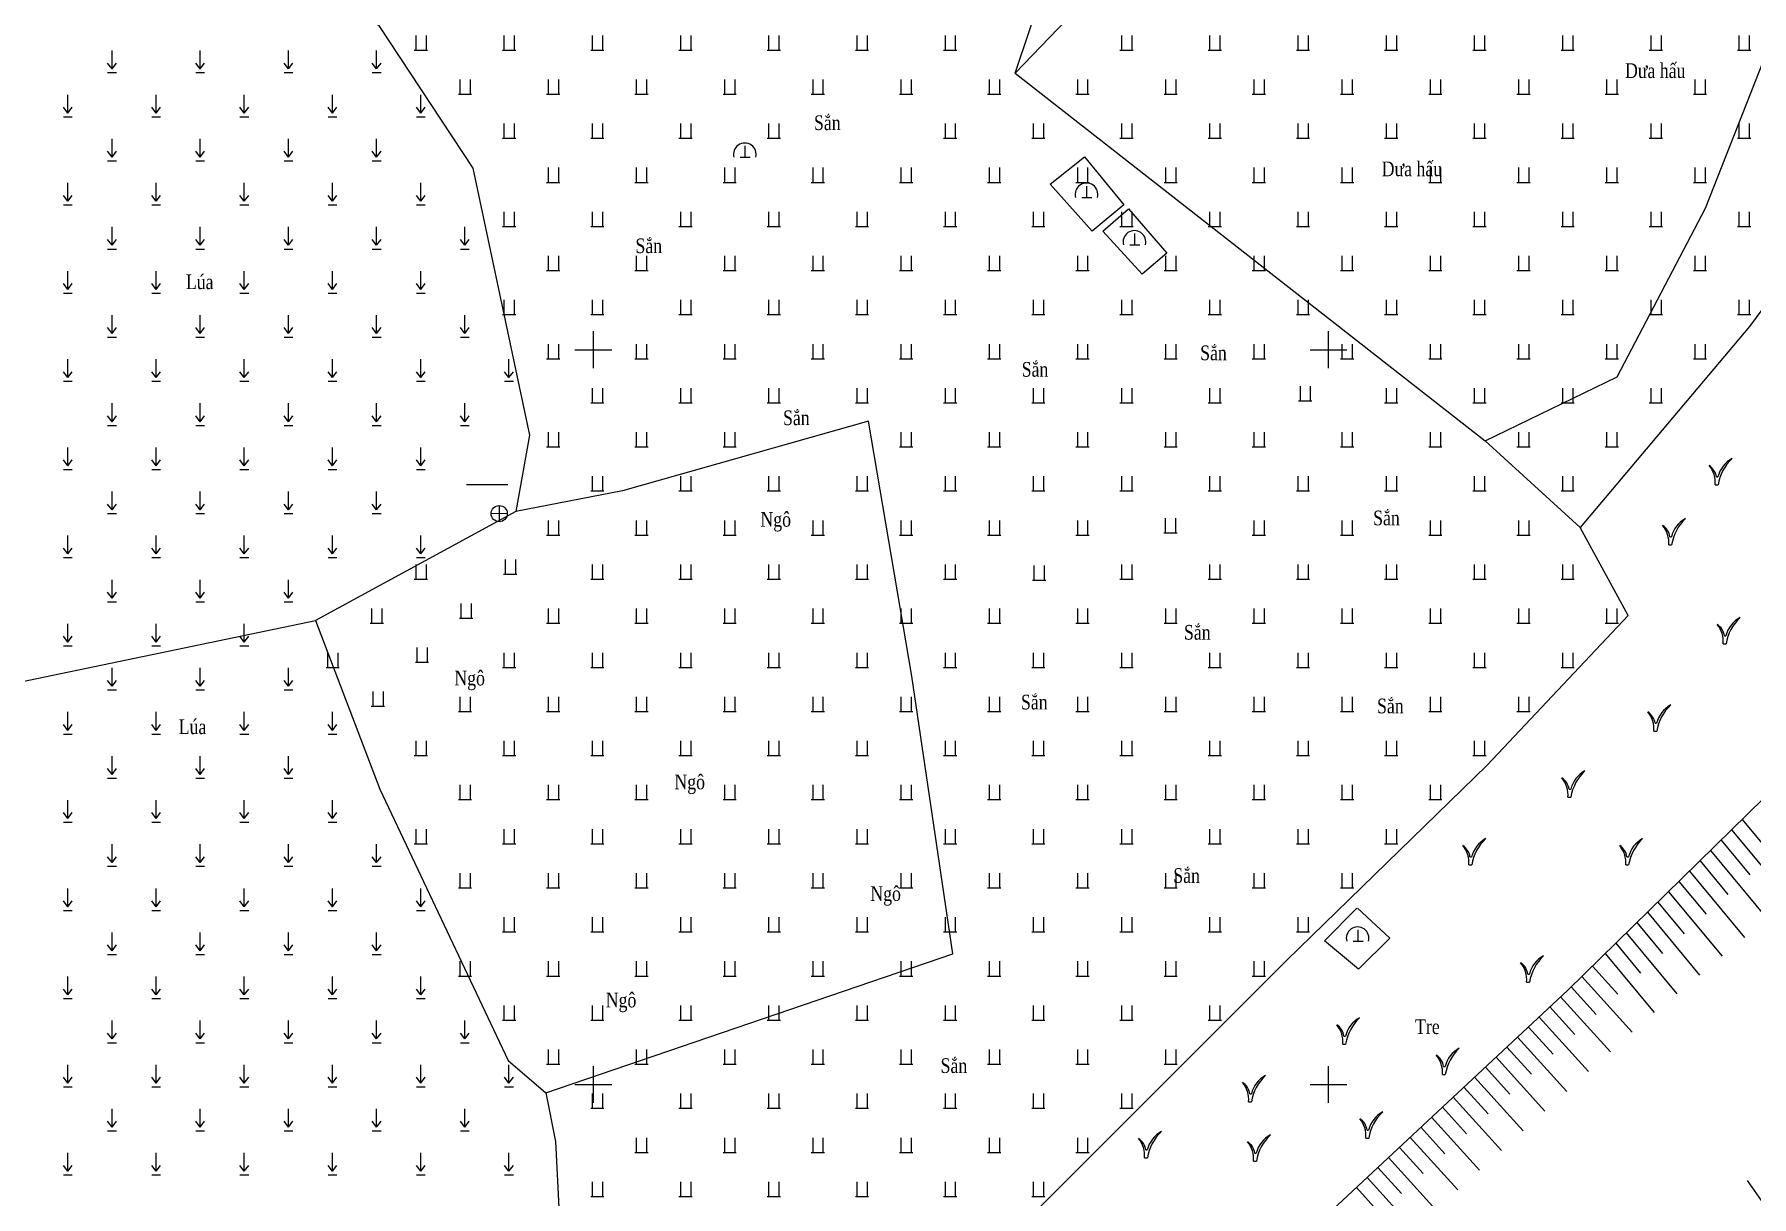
# Model space of a CAD drawing. Header units: metres. Extents: x 585499 to 586851, y 1565849 to 1566901.
# Drawn here: x 586462 to 586578.8, y 1566442.4 to 1566521.5 of the extents above; entities that cross this region are included whole.
import ezdxf

# ---------------------------------------------------------------- set-up
doc = ezdxf.new("R2010")
doc.units = ezdxf.units.M
for name, color, linetype, lineweight in [('59', 7, 'Continuous', 0), ('chem', 50, 'Continuous', 0), ('Coso', 7, 'Continuous', 0), ('dct', 7, 'Continuous', 0), ('duong bo', 97, 'Continuous', 0), ('Ghi chu', 2, 'Continuous', 5), ('mo', 111, 'Continuous', 0), ('text', 7, 'Continuous', 0), ('ThucVat', 90, 'Continuous', 0), ('thuy van', 111, 'Continuous', 0)]:
    doc.layers.add(name, color=color, linetype=linetype, lineweight=lineweight)
doc.layers.add('K_HUNG', color=7, linetype='Continuous')
doc.layers.add('taluy', color=15, linetype='Continuous')
doc.styles.add('ghi chu', font='times.ttf', dxfattribs={"height": 1})
doc.linetypes.add('B_DAP_CAO2', pattern='A,0.2,[130,ltypeshp.shx,S=0.7500000000000001,R=0,X=0,Y=-0.75],1.2,[130,ltypeshp.shx,S=0.25,R=0,X=0,Y=-0.25],1', length=2.4)

# ---------------------------------------------------------------- blocks, each defined once
blk = doc.blocks.new('ẻw')
at = {"layer": 'Ghi chu'}
for p, q in [((570888.6655788997, 2201189.718506545), (570889.3537048459, 2201189.718506545)), ((570889.0060760436, 2201189.718506545), (570889.0060760436, 2201190.493437145))]:
    blk.add_line(p, q, dxfattribs=at)
blk.add_arc((570888.9814603338, 2201189.91910117), 0.7709588615066194, 344.9187530135374, 195.0812469864626, dxfattribs=at)
blk = doc.blocks.new('fdsa')
at = {"layer": 'ThucVat', "color": 8}
for p, q in [((586981.4263575979, 1565459.991382506), (586981.4263575979, 1565458.991382506)), ((586982.1263575979, 1565459.991382506), (586982.1263575979, 1565458.991382506))]:
    blk.add_line(p, q, dxfattribs=at)
blk.add_lwpolyline([(586981.326357598, 1565458.991382506), (586982.2263575979, 1565458.991382506)], dxfattribs=at)
blk = doc.blocks.new('aa')
at = {"layer": 'ThucVat', "color": 8}
for p, q in [((586849.3487158166, 1565409.619042327), (586849.0487158166, 1565410.019042327)), ((586849.3487158166, 1565409.619042327), (586849.3487158166, 1565410.869042327)), ((586849.3487158166, 1565409.619042327), (586849.6487158167, 1565410.019042327)), ((586849.0487158166, 1565409.369042327), (586849.6487158167, 1565409.369042327))]:
    blk.add_line(p, q, dxfattribs=at)
blk = doc.blocks.new('tre')
at = {"layer": 'Ghi chu', "color": 8}
blk.add_line((-0.4581687784585995, 2.170811738060081), (-0.02678256049287597, 2.173418245450137), dxfattribs=at)
at = {"layer": 'Ghi chu'}
blk.add_line((-0.7800000388195087, -3.094524458902015e-07), (-1.726021991999005e-09, -2.533511178626213e-10), dxfattribs=at)
at = {"layer": 'Ghi chu', "color": 8}
for centre, major_axis, ratio, start_param, end_param in [((-4.772513657949531, 1.608162517962853), (3.076535866745311, 3.076535866745311), 0.9999999999999022, 5.627468846478097, 6.498727628251489), ((-7.851839350856864, 0.6854456025702689), (-5.023979863572765, 5.023979863572765), 0.9999999999999891, 3.830366531754255, 4.628631629884755), ((7.569916903618463, 0.306761078211764), (-5.531466882671172, 5.531466882671173), 0.99999999999999, -0.2845391463814027, 0.5444522491529895), ((12.58891754404962, -2.098507465559521), (-9.024538174164114, 9.024538174164114), 0.9999999999999865, -0.02725136566702524, 0.6202220842804578)]:
    blk.add_ellipse(centre, major_axis=major_axis, ratio=ratio, start_param=start_param, end_param=end_param, dxfattribs=at)
blk = doc.blocks.new('06')
at = {"layer": '59', "color": 6, "linetype": 'Continuous'}
for p, q in [((-1.57, -1.55), (1.54, 1.56)), ((1.55, -1.56), (-1.56, 1.55))]:
    blk.add_line(p, q, dxfattribs=at)
blk.add_circle((-0.0080000001192093, 0), 2.2, dxfattribs=at)

msp = doc.modelspace()

# ---------------------------------------------------------------- linework, layer by layer
at = {"layer": 'chem', "color": 8}
msp.add_line((586494.1918652816, 1566490.810793243), (586491.3672566568, 1566490.810793243), dxfattribs=at)
at = {"layer": 'duong bo', "color": 8, "linetype": 'B_DAP_CAO2', "elevation": 14.25}
msp.add_lwpolyline([(586432.275, 1566610.628), (586434.555, 1566604.494), (586448.402, 1566585.279), (586453.9890000001, 1566557.239), (586456.971, 1566546.541), (586462.0530000001, 1566541.77), (586469.234, 1566534.123), (586474.221, 1566532.227), (586479.462, 1566524.733), (586485.386, 1566522.077), (586491.7930000001, 1566512.343), (586495.662, 1566494.182), (586494.721, 1566488.995)], dxfattribs=at)
at = {"layer": 'duong bo', "color": 8, "elevation": 14.25}
for points in [[(586608.6730000001, 1566555.188), (586605.3449359068, 1566572.652225674), (586606.244797236, 1566576.754699903), (586597.9211009156, 1566586.589398111), (586581.1538641603, 1566590.061365917), (586566.6509910403, 1566588.106752623), (586560.821870555, 1566574.034446863), (586558.4470933338, 1566566.515257079), (586562.4053596794, 1566558.648932189), (586567.8041568018, 1566554.123626313), (586563.618567263, 1566550.896942339), (586556.8867564589, 1566547.932643723), (586543.3022516947, 1566534.018965086), (586528.686231941, 1566518.808595978), (586531.7300974225, 1566527.874146391), (586536.0131685339, 1566533.564051465), (586554.7540990877, 1566560.61951269), (586559.4913656182, 1566579.388916065), (586561.9145100418, 1566589.548607451), (586574.7737241299, 1566597.929199077), (586589.6397738389, 1566597.061767972), (586604.9398797145, 1566590.772914416), (586620.2570000001, 1566580.533)], [(586608.6730000001, 1566555.188), (586606.381713687, 1566534.748229157), (586598.4842630542, 1566523.359323828), (586593.812, 1566522.073), (586578.6440000001, 1566501.574), (586567.1259088813, 1566487.908844216)], [(586528.686231941, 1566518.808595978), (586560.6680000001, 1566493.788), (586569.635, 1566498.159), (586575.64145764, 1566509.630881229), (586581.25671013, 1566523.929885739), (586543.3022516947, 1566534.018965086)], [(586481.108, 1566481.582), (586485.4709505835, 1566470.086458153), (586494.20879834, 1566451.625312923), (586496.7640000001, 1566449.43), (586524.449, 1566458.89), (586521.6540000001, 1566477.786), (586518.704, 1566495.139), (586501.9859672334, 1566490.396292275), (586494.721, 1566488.995), (586481.108, 1566481.582)], [(586560.6680000001, 1566493.788), (586567.1259088813, 1566487.908844216)], [(586409.7183489486, 1566426.209086298), (586419.0896556991, 1566402.129998366), (586438.5764585459, 1566406.145836141), (586465.1628176479, 1566409.561690822), (586480.4638404525, 1566412.808225119), (586499.0705941383, 1566421.042348955), (586512.7446353011, 1566429.070343628), (586523.0020150158, 1566439.063927094), (586527.779424746, 1566439.078650606), (586547.1479016552, 1566458.436387419), (586560.7923613334, 1566471.739080107), (586570.3841576492, 1566481.909345712), (586567.1259088813, 1566487.908844216)], [(586448.1901987009, 1566474.734603753), (586481.108, 1566481.582)], [(586496.7640000001, 1566449.43), (586497.4293939829, 1566446.119129496), (586497.6723868782, 1566441.190208867), (586496.5060378588, 1566438.71360984), (586494.3191324886, 1566437.111105037), (586484.6730341521, 1566432.367655842), (586471.6199949868, 1566427.099744767), (586467.3979684995, 1566434.400365174), (586459.3279714563, 1566442.88297697), (586448.8792309319, 1566438.854489929), (586431.7945611139, 1566438.675994723), (586425.0272235583, 1566437.503152234), (586426.7548022374, 1566428.153880651), (586416.1099121155, 1566426.619240377), (586409.7183489486, 1566426.209086298), (586402.565478623, 1566452.690231985), (586397.4129460027, 1566467.656210756), (586392.9782451122, 1566472.2005759), (586394.3910000001, 1566475.723)]]:
    msp.add_lwpolyline(points, dxfattribs=at)
at = {"layer": 'K_HUNG', "color": 8}
for p, q in [((586500, 1566498.75), (586500, 1566501.25)), ((586550, 1566498.75), (586550, 1566501.25)), ((586498.75, 1566500), (586501.25, 1566500)), ((586548.75, 1566500), (586551.25, 1566500)), ((586500, 1566448.75), (586500, 1566451.25)), ((586550, 1566448.75), (586550, 1566451.25)), ((586498.75, 1566450), (586501.25, 1566450)), ((586548.75, 1566450), (586551.25, 1566450))]:
    msp.add_line(p, q, dxfattribs=at)
at = {"layer": 'mo', "color": 8, "elevation": 14.25}
for points in [[(586531.064, 1566511.264), (586533.399231647, 1566513.117648332), (586536.0716394917, 1566509.859795804), (586533.9325670665, 1566508.067233661)], [(586537.3300000001, 1566505.126), (586534.6526235846, 1566508.054293083), (586536.4027493407, 1566509.579834096), (586539.0168984227, 1566506.558466906)]]:
    msp.add_lwpolyline(points, close=True, dxfattribs=at)
msp.add_lwpolyline([(586551.9670000001, 1566461.999), (586554.1698380248, 1566459.962457676), (586552.0387874668, 1566457.850912384), (586549.73565223, 1566459.773298423), (586551.9230000001, 1566462.012)], dxfattribs=at)
at = {"layer": 'taluy', "color": 8}
for p, q in [((586578.1392691766, 1566468.038491286), (586580.1475478262, 1566465.616049329)), ((586577.422573771, 1566467.336149861), (586581.385978567, 1566462.555379985)), ((586575.9891829599, 1566465.931467011), (586579.8462827493, 1566461.278925212)), ((586576.7058783654, 1566466.633808436), (586578.6610045119, 1566464.275480517)), ((586574.5557921487, 1566464.526784161), (586578.3065869317, 1566460.002470438)), ((586575.2724875542, 1566465.229125586), (586577.1744611973, 1566462.934911705)), ((586573.839096743, 1566463.824442736), (586575.6879178829, 1566461.594342893)), ((586572.405705932, 1566462.419759886), (586574.2013745685, 1566460.253774082)), ((586573.1224013375, 1566463.122101311), (586576.766891114, 1566458.726015664)), ((586570.9723151207, 1566461.015077036), (586572.7148312541, 1566458.91320527)), ((586571.6890105263, 1566461.717418461), (586575.2271952963, 1566457.449560891)), ((586570.2556197151, 1566460.312735611), (586573.6874994787, 1566456.173106117)), ((586568.8222289039, 1566458.908052761), (586572.147803661, 1566454.896651343)), ((586569.5389243094, 1566459.610394186), (586571.2282879397, 1566457.572636458)), ((586567.9470258002, 1566458.050378232), (586569.673937228, 1566456.141184589)), ((586566.5174380746, 1566456.649422299), (586568.2175199135, 1566454.769890213)), ((586567.2322319375, 1566457.349900265), (586570.659225204, 1566453.561174537)), ((586565.0608395148, 1566455.278328299), (586566.7475971818, 1566453.413526803)), ((586565.7920071927, 1566455.96070413), (586569.1759783005, 1566452.219541717)), ((586564.3296718369, 1566454.595952468), (586567.692731397, 1566450.877908897)), ((586562.867336481, 1566453.231200805), (586566.2094844936, 1566449.536276077)), ((586563.5985041589, 1566453.913576637), (586565.2748060521, 1566452.060334562)), ((586561.4050011251, 1566451.866449143), (586564.7262375901, 1566448.194643257)), ((586562.136168803, 1566452.548824974), (586563.8020149224, 1566450.70714232)), ((586559.942665769, 1566450.50169748), (586563.2429906866, 1566446.853010437)), ((586560.6738334472, 1566451.184073312), (586562.3292237928, 1566449.35395008)), ((586559.2114980911, 1566449.819321649), (586560.856432663, 1566448.000757838)), ((586557.7491627353, 1566448.454569986), (586559.3836415333, 1566446.647565597)), ((586558.4803304132, 1566449.136945818), (586561.759743783, 1566445.511377617)), ((586556.2868273793, 1566447.089818324), (586557.9108504036, 1566445.294373356)), ((586557.0179950572, 1566447.772194155), (586560.2764968795, 1566444.169744798)), ((586555.5556597013, 1566446.407442493), (586558.7932499761, 1566442.828111978)), ((586554.0933243455, 1566445.04269083), (586557.3100030726, 1566441.486479158)), ((586554.8244920234, 1566445.725066661), (586556.4380592739, 1566443.941181114)), ((586552.6309889895, 1566443.677939167), (586555.8267561691, 1566440.144846338)), ((586553.3621566674, 1566444.360314999), (586554.9652681442, 1566442.587988873)), ((586582.6919695493, 1566437.482216408), (586578.5089284991, 1566443.479259725)), ((586551.8998213116, 1566442.995563336), (586553.4924770144, 1566441.234796632))]:
    msp.add_line(p, q, dxfattribs=at)
at = {"layer": 'thuy van', "color": 8, "elevation": 14.25}
msp.add_lwpolyline([(586618.93, 1566600.187), (586620.2570000001, 1566580.533), (586619.2660000001, 1566555.32), (586616.3877035487, 1566526.316472633), (586614.893, 1566510.053), (586606.3368165173, 1566495.671297949), (586566.2670000001, 1566456.404), (586533.314, 1566425.65), (586497.572, 1566406.305), (586462.158, 1566400.349), (586444.719, 1566402.814)], dxfattribs=at)

# ---------------------------------------------------------------- block references
at = {"layer": 'Coso', "color": 8, "linetype": 'Continuous', "xscale": 0.2499999999548433, "yscale": 0.2499999999548433, "zscale": 0.2499999999548433, "rotation": 135.370705478365}
msp.add_blockref('06', (586493.597, 1566488.846, 12.95), dxfattribs=at)
at = {"layer": 'dct', "color": 8}
for p in [(15621.32207188278, -634676.6286103884, 14.25), (15644.56230854744, -634679.357709147, 14.25), (15647.82005048054, -634682.5863661431, 14.25), (15663.00342558569, -634729.9655943038, 14.25)]:
    msp.add_blockref('ẻw', p, dxfattribs=at)
at = {"layer": 'ThucVat', "color": 8}
for name, p in [('fdsa', (-493.5071461872431, 1061.392895986559)), ('fdsa', (-487.5071461872431, 1061.392895986559)), ('fdsa', (-481.5071461872431, 1061.392895986559)), ('fdsa', (-475.5071461872431, 1061.392895986559)), ('fdsa', (-469.5071461872431, 1061.392895986559)), ('fdsa', (-469.5071461872431, 1061.392895986559)), ('fdsa', (-463.5071461872431, 1061.392895986559)), ('fdsa', (-457.5071461872431, 1061.392895986559)), ('fdsa', (-445.5071461872431, 1061.392895986559)), ('fdsa', (-439.5071461872431, 1061.392895986559)), ('fdsa', (-433.5071461872431, 1061.392895986559)), ('fdsa', (-427.5071461872431, 1061.392895986559)), ('fdsa', (-421.5071461872431, 1061.392895986559)), ('fdsa', (-415.5071461872431, 1061.392895986559)), ('fdsa', (-409.5071461872431, 1061.392895986559)), ('fdsa', (-403.5071461872431, 1061.392895986559)), ('aa', (-382.0876531483373, 1109.480271707987)), ('aa', (-376.0876531483373, 1109.480271707987)), ('aa', (-370.0876531483373, 1109.480271707987)), ('aa', (-364.0876531483373, 1109.480271707987)), ('fdsa', (-490.5071461872431, 1058.392895986559)), ('fdsa', (-484.5071461872431, 1058.392895986559)), ('fdsa', (-478.5071461872431, 1058.392895986559)), ('fdsa', (-472.5071461872431, 1058.392895986559)), ('fdsa', (-472.5071461872431, 1058.392895986559)), ('fdsa', (-466.5071461872431, 1058.392895986559)), ('fdsa', (-460.5071461872431, 1058.392895986559)), ('fdsa', (-454.5071461872431, 1058.392895986559)), ('fdsa', (-448.5071461872431, 1058.392895986559)), ('fdsa', (-442.5071461872431, 1058.392895986559)), ('fdsa', (-436.5071461872431, 1058.392895986559)), ('fdsa', (-430.5071461872431, 1058.392895986559)), ('fdsa', (-424.5071461872431, 1058.392895986559)), ('fdsa', (-418.5071461872431, 1058.392895986559)), ('fdsa', (-412.5071461872431, 1058.392895986559)), ('fdsa', (-406.5071461872431, 1058.392895986559)), ('aa', (-385.0876531483373, 1106.480271707987)), ('aa', (-379.0876531483373, 1106.480271707987)), ('aa', (-373.0876531483373, 1106.480271707987)), ('aa', (-367.0876531483373, 1106.480271707987)), ('aa', (-361.0876531483373, 1106.480271707987)), ('fdsa', (-487.5071461872431, 1055.392895986559)), ('fdsa', (-481.5071461872431, 1055.392895986559)), ('fdsa', (-475.5071461872431, 1055.392895986559)), ('fdsa', (-469.5071461872431, 1055.392895986559)), ('fdsa', (-469.5071461872431, 1055.392895986559)), ('fdsa', (-457.5071461872431, 1055.392895986559)), ('fdsa', (-451.5071461872431, 1055.392895986559)), ('fdsa', (-445.5071461872431, 1055.392895986559)), ('fdsa', (-439.5071461872431, 1055.392895986559)), ('fdsa', (-433.5071461872431, 1055.392895986559)), ('fdsa', (-427.5071461872431, 1055.392895986559)), ('fdsa', (-421.5071461872431, 1055.392895986559)), ('fdsa', (-415.5071461872431, 1055.392895986559)), ('fdsa', (-409.5071461872431, 1055.392895986559)), ('fdsa', (-403.5071461872431, 1055.392895986559)), ('aa', (-382.0876531483373, 1103.480271707987)), ('aa', (-376.0876531483373, 1103.480271707987)), ('aa', (-370.0876531483373, 1103.480271707987)), ('aa', (-364.0876531483373, 1103.480271707987)), ('aa', (-385.0876531483373, 1100.480271707987)), ('aa', (-379.0876531483373, 1100.480271707987)), ('aa', (-373.0876531483373, 1100.480271707987)), ('aa', (-367.0876531483373, 1100.480271707987)), ('aa', (-361.0876531483373, 1100.480271707987)), ('fdsa', (-484.5071461872431, 1052.392895986559)), ('fdsa', (-478.5071461872431, 1052.392895986559)), ('fdsa', (-472.5071461872431, 1052.392895986559)), ('fdsa', (-472.5071461872431, 1052.392895986559)), ('fdsa', (-466.5071461872431, 1052.392895986559)), ('fdsa', (-460.5071461872431, 1052.392895986559)), ('fdsa', (-454.5071461872431, 1052.392895986559)), ('fdsa', (-448.5071461872431, 1052.392895986559)), ('fdsa', (-442.5071461872431, 1052.392895986559)), ('fdsa', (-436.5071461872431, 1052.392895986559)), ('fdsa', (-430.5071461872431, 1052.392895986559)), ('fdsa', (-424.5071461872431, 1052.392895986559)), ('fdsa', (-418.5071461872431, 1052.392895986559)), ('fdsa', (-412.5071461872431, 1052.392895986559)), ('fdsa', (-406.5071461872431, 1052.392895986559)), ('fdsa', (-487.5071461872431, 1049.392895986559)), ('fdsa', (-481.5071461872431, 1049.392895986559)), ('fdsa', (-475.5071461872431, 1049.392895986559)), ('fdsa', (-469.5071461872431, 1049.392895986559)), ('fdsa', (-469.5071461872431, 1049.392895986559)), ('fdsa', (-463.5071461872431, 1049.392895986559)), ('fdsa', (-457.5071461872431, 1049.392895986559)), ('fdsa', (-451.5071461872431, 1049.392895986559)), ('fdsa', (-445.5071461872431, 1049.392895986559)), ('fdsa', (-439.5071461872431, 1049.392895986559)), ('fdsa', (-433.5071461872431, 1049.392895986559)), ('fdsa', (-427.5071461872431, 1049.392895986559)), ('fdsa', (-421.5071461872431, 1049.392895986559)), ('fdsa', (-415.5071461872431, 1049.392895986559)), ('fdsa', (-409.5071461872431, 1049.392895986559)), ('fdsa', (-403.5071461872431, 1049.392895986559)), ('aa', (-382.0876531483373, 1097.480271707987)), ('aa', (-376.0876531483373, 1097.480271707987)), ('aa', (-370.0876531483373, 1097.480271707987)), ('aa', (-364.0876531483373, 1097.480271707987)), ('aa', (-358.0876531483373, 1097.480271707987)), ('fdsa', (-484.5071461872431, 1046.392895986559)), ('fdsa', (-478.5071461872431, 1046.392895986559)), ('fdsa', (-472.5071461872431, 1046.392895986559)), ('fdsa', (-472.5071461872431, 1046.392895986559)), ('fdsa', (-466.5071461872431, 1046.392895986559)), ('fdsa', (-460.5071461872431, 1046.392895986559)), ('fdsa', (-454.5071461872431, 1046.392895986559)), ('fdsa', (-448.5071461872431, 1046.392895986559)), ('fdsa', (-442.5071461872431, 1046.392895986559)), ('fdsa', (-436.5071461872431, 1046.392895986559)), ('fdsa', (-430.5071461872431, 1046.392895986559)), ('fdsa', (-424.5071461872431, 1046.392895986559)), ('fdsa', (-418.5071461872431, 1046.392895986559)), ('fdsa', (-412.5071461872431, 1046.392895986559)), ('fdsa', (-406.5071461872431, 1046.392895986559)), ('aa', (-385.0876531483373, 1094.480271707987)), ('aa', (-379.0876531483373, 1094.480271707987)), ('aa', (-373.0876531483373, 1094.480271707987)), ('aa', (-367.0876531483373, 1094.480271707987)), ('aa', (-361.0876531483373, 1094.480271707987)), ('fdsa', (-487.5071461872431, 1043.392895986559)), ('fdsa', (-481.5071461872431, 1043.392895986559)), ('fdsa', (-475.5071461872431, 1043.392895986559)), ('fdsa', (-469.5071461872431, 1043.392895986559)), ('fdsa', (-469.5071461872431, 1043.392895986559)), ('fdsa', (-463.5071461872431, 1043.392895986559)), ('fdsa', (-457.5071461872431, 1043.392895986559)), ('fdsa', (-451.5071461872431, 1043.392895986559)), ('fdsa', (-445.5071461872431, 1043.392895986559)), ('fdsa', (-439.5071461872431, 1043.392895986559)), ('fdsa', (-433.5071461872431, 1043.392895986559)), ('fdsa', (-427.5071461872431, 1043.392895986559)), ('fdsa', (-421.5071461872431, 1043.392895986559)), ('fdsa', (-415.5071461872431, 1043.392895986559)), ('fdsa', (-409.5071461872431, 1043.392895986559)), ('fdsa', (-403.5071461872431, 1043.392895986559)), ('aa', (-382.0876531483373, 1091.480271707987)), ('aa', (-376.0876531483373, 1091.480271707987)), ('aa', (-370.0876531483373, 1091.480271707987)), ('aa', (-364.0876531483373, 1091.480271707987)), ('aa', (-358.0876531483373, 1091.480271707987)), ('fdsa', (-484.5071461872431, 1040.392895986559)), ('fdsa', (-478.5071461872431, 1040.392895986559)), ('fdsa', (-472.5071461872431, 1040.392895986559)), ('fdsa', (-472.5071461872431, 1040.392895986559)), ('fdsa', (-466.5071461872431, 1040.392895986559)), ('fdsa', (-460.5071461872431, 1040.392895986559)), ('fdsa', (-454.5071461872431, 1040.392895986559)), ('fdsa', (-448.5071461872431, 1040.392895986559)), ('fdsa', (-442.5071461872431, 1040.392895986559)), ('fdsa', (-436.5071461872431, 1040.392895986559)), ('fdsa', (-430.5071461872431, 1040.392895986559)), ('fdsa', (-424.5071461872431, 1040.392895986559)), ('fdsa', (-418.5071461872431, 1040.392895986559)), ('fdsa', (-412.5071461872431, 1040.392895986559)), ('fdsa', (-406.5071461872431, 1040.392895986559)), ('aa', (-385.0876531483373, 1088.480271707987)), ('aa', (-379.0876531483373, 1088.480271707987)), ('aa', (-373.0876531483373, 1088.480271707987)), ('aa', (-367.0876531483373, 1088.480271707987)), ('aa', (-361.0876531483373, 1088.480271707987)), ('aa', (-355.0876531483373, 1088.480271707987)), ('fdsa', (-481.5071461872431, 1037.392895986559)), ('fdsa', (-475.5071461872431, 1037.392895986559)), ('fdsa', (-469.5071461872431, 1037.392895986559)), ('fdsa', (-469.5071461872431, 1037.392895986559)), ('fdsa', (-463.5071461872431, 1037.392895986559)), ('fdsa', (-457.5071461872431, 1037.392895986559)), ('fdsa', (-451.5071461872431, 1037.392895986559)), ('fdsa', (-445.5071461872431, 1037.392895986559)), ('fdsa', (-439.5071461872431, 1037.392895986559)), ('fdsa', (-433.3607261665165, 1037.535227882676)), ('fdsa', (-427.5071461872431, 1037.392895986559)), ('fdsa', (-421.5071461872431, 1037.392895986559)), ('fdsa', (-415.5071461872431, 1037.392895986559)), ('fdsa', (-409.5071461872431, 1037.392895986559)), ('aa', (-382.0876531483373, 1085.480271707987)), ('aa', (-376.0876531483373, 1085.480271707987)), ('aa', (-370.0876531483373, 1085.480271707987)), ('aa', (-364.0876531483373, 1085.480271707987)), ('aa', (-358.0876531483373, 1085.480271707987)), ('fdsa', (-484.5071461872431, 1034.392895986559)), ('fdsa', (-478.5071461872431, 1034.392895986559)), ('fdsa', (-472.5071461872431, 1034.392895986559)), ('fdsa', (-472.5071461872431, 1034.392895986559)), ('fdsa', (-460.5071461872431, 1034.392895986559)), ('fdsa', (-454.5071461872431, 1034.392895986559)), ('fdsa', (-448.5071461872431, 1034.392895986559)), ('fdsa', (-442.5071461872431, 1034.392895986559)), ('fdsa', (-436.5071461872431, 1034.392895986559)), ('fdsa', (-430.5071461872431, 1034.392895986559)), ('fdsa', (-424.5071461872431, 1034.392895986559)), ('fdsa', (-418.5071461872431, 1034.392895986559)), ('fdsa', (-412.5071461872431, 1034.392895986559)), ('aa', (-385.0876531483373, 1082.480271707987)), ('aa', (-379.0876531483373, 1082.480271707987)), ('aa', (-373.0876531483373, 1082.480271707987)), ('aa', (-367.0876531483373, 1082.480271707987)), ('aa', (-361.0876531483373, 1082.480271707987)), ('fdsa', (-481.5071461872431, 1031.392895986559)), ('fdsa', (-475.5071461872431, 1031.392895986559)), ('fdsa', (-469.5071461872431, 1031.392895986559)), ('fdsa', (-469.5071461872431, 1031.392895986559)), ('fdsa', (-463.5071461872431, 1031.392895986559)), ('fdsa', (-457.5071461872431, 1031.392895986559)), ('fdsa', (-451.5071461872431, 1031.392895986559)), ('fdsa', (-445.5071461872431, 1031.392895986559)), ('fdsa', (-439.5071461872431, 1031.392895986559)), ('fdsa', (-433.5071461872431, 1031.392895986559)), ('fdsa', (-427.5071461872431, 1031.392895986559)), ('fdsa', (-421.5071461872431, 1031.392895986559)), ('fdsa', (-415.5071461872431, 1031.392895986559)), ('aa', (-382.0876531483373, 1079.480271707987)), ('aa', (-376.0876531483373, 1079.480271707987)), ('aa', (-370.0876531483373, 1079.480271707987)), ('aa', (-364.0876531483373, 1079.480271707987)), ('fdsa', (-484.5071461872431, 1028.392895986559)), ('fdsa', (-478.5071461872431, 1028.392895986559)), ('fdsa', (-472.5071461872431, 1028.392895986559)), ('fdsa', (-472.5071461872431, 1028.392895986559)), ('fdsa', (-466.5071461872431, 1028.392895986559)), ('fdsa', (-460.5071461872431, 1028.392895986559)), ('fdsa', (-454.5071461872431, 1028.392895986559)), ('fdsa', (-448.5071461872431, 1028.392895986559)), ('fdsa', (-442.5276670326712, 1028.549777660286)), ('fdsa', (-436.5071461872431, 1028.392895986559)), ('fdsa', (-430.5071461872431, 1028.392895986559)), ('fdsa', (-424.5071461872431, 1028.392895986559)), ('fdsa', (-418.5071461872431, 1028.392895986559)), ('aa', (-385.0876531483373, 1076.480271707987)), ('aa', (-379.0876531483373, 1076.480271707987)), ('aa', (-373.0876531483373, 1076.480271707987)), ('aa', (-367.0876531483373, 1076.480271707987)), ('aa', (-361.0876531483373, 1076.480271707987)), ('fdsa', (-487.430505182012, 1025.742241301108)), ('fdsa', (-493.5071461872431, 1025.392895986559)), ('fdsa', (-481.5071461872431, 1025.392895986559)), ('fdsa', (-475.5071461872431, 1025.392895986559)), ('fdsa', (-469.5071461872431, 1025.392895986559)), ('fdsa', (-469.5071461872431, 1025.392895986559)), ('fdsa', (-463.5071461872431, 1025.392895986559)), ('fdsa', (-457.5071461872431, 1025.392895986559)), ('fdsa', (-451.4580416828394, 1025.333854853408)), ('fdsa', (-445.5071461872431, 1025.392895986559)), ('fdsa', (-439.5071461872431, 1025.392895986559)), ('fdsa', (-433.5071461872431, 1025.392895986559)), ('fdsa', (-427.5071461872431, 1025.392895986559)), ('fdsa', (-421.5071461872431, 1025.392895986559)), ('fdsa', (-415.5071461872431, 1025.392895986559)), ('aa', (-382.0876531483373, 1073.480271707987)), ('aa', (-376.0876531483373, 1073.480271707987)), ('aa', (-370.0876531483373, 1073.480271707987)), ('fdsa', (-496.5071461872431, 1022.392895986559)), ('fdsa', (-490.430505182012, 1022.742241301108)), ('fdsa', (-484.5071461872431, 1022.392895986559)), ('fdsa', (-478.5071461872431, 1022.392895986559)), ('fdsa', (-472.5071461872431, 1022.392895986559)), ('fdsa', (-472.5071461872431, 1022.392895986559)), ('fdsa', (-466.5071461872431, 1022.392895986559)), ('fdsa', (-460.5071461872431, 1022.392895986559)), ('fdsa', (-454.5071461872431, 1022.392895986559)), ('fdsa', (-448.5071461872431, 1022.392895986559)), ('fdsa', (-442.5071461872431, 1022.392895986559)), ('fdsa', (-436.5071461872431, 1022.392895986559)), ('fdsa', (-430.5071461872431, 1022.392895986559)), ('fdsa', (-424.5071461872431, 1022.392895986559)), ('fdsa', (-418.5071461872431, 1022.392895986559)), ('fdsa', (-412.5071461872431, 1022.392895986559)), ('aa', (-385.0876531483373, 1070.480271707987)), ('aa', (-379.0876531483373, 1070.480271707987)), ('aa', (-373.0876531483373, 1070.480271707987)), ('fdsa', (-493.430505182012, 1019.742241301108)), ('fdsa', (-499.5071461872431, 1019.392895986559)), ('fdsa', (-487.5071461872431, 1019.392895986559)), ('fdsa', (-481.5071461872431, 1019.392895986559)), ('fdsa', (-475.5071461872431, 1019.392895986559)), ('fdsa', (-469.5071461872431, 1019.392895986559)), ('fdsa', (-469.5071461872431, 1019.392895986559)), ('fdsa', (-463.5071461872431, 1019.392895986559)), ('fdsa', (-457.5071461872431, 1019.392895986559)), ('fdsa', (-451.5071461872431, 1019.392895986559)), ('fdsa', (-445.5071461872431, 1019.392895986559)), ('fdsa', (-439.5071461872431, 1019.392895986559)), ('fdsa', (-433.5071461872431, 1019.392895986559)), ('fdsa', (-427.5071461872431, 1019.392895986559)), ('fdsa', (-421.5071461872431, 1019.392895986559)), ('fdsa', (-415.5071461872431, 1019.392895986559)), ('aa', (-382.0876531483373, 1067.480271707987)), ('aa', (-376.0876531483373, 1067.480271707987)), ('aa', (-370.0876531483373, 1067.480271707987)), ('fdsa', (-496.430505182012, 1016.742241301108)), ('fdsa', (-490.5071461872431, 1016.392895986559)), ('fdsa', (-484.5071461872431, 1016.392895986559)), ('fdsa', (-478.5071461872431, 1016.392895986559)), ('fdsa', (-472.5071461872431, 1016.392895986559)), ('fdsa', (-472.5071461872431, 1016.392895986559)), ('fdsa', (-466.5071461872431, 1016.392895986559)), ('fdsa', (-460.5071461872431, 1016.392895986559)), ('fdsa', (-454.5071461872431, 1016.392895986559)), ('fdsa', (-448.5071461872431, 1016.392895986559)), ('fdsa', (-442.5071461872431, 1016.392895986559)), ('fdsa', (-436.5071461872431, 1016.392895986559)), ('fdsa', (-430.5071461872431, 1016.392895986559)), ('fdsa', (-424.5071461872431, 1016.392895986559)), ('fdsa', (-418.5071461872431, 1016.392895986559)), ('aa', (-385.0876531483373, 1064.480271707987)), ('aa', (-379.0876531483373, 1064.480271707987)), ('aa', (-373.0876531483373, 1064.480271707987)), ('aa', (-367.0876531483373, 1064.480271707987)), ('fdsa', (-493.5071461872431, 1013.392895986559)), ('fdsa', (-487.5071461872431, 1013.392895986559)), ('fdsa', (-481.5071461872431, 1013.392895986559)), ('fdsa', (-475.5071461872431, 1013.392895986559)), ('fdsa', (-469.5071461872431, 1013.392895986559)), ('fdsa', (-469.5071461872431, 1013.392895986559)), ('fdsa', (-463.5071461872431, 1013.392895986559)), ('fdsa', (-457.5071461872431, 1013.392895986559)), ('fdsa', (-451.5071461872431, 1013.392895986559)), ('fdsa', (-445.5071461872431, 1013.392895986559)), ('fdsa', (-439.5071461872431, 1013.392895986559)), ('fdsa', (-433.5071461872431, 1013.392895986559)), ('fdsa', (-427.5071461872431, 1013.392895986559)), ('fdsa', (-421.5071461872431, 1013.392895986559)), ('aa', (-382.0876531483373, 1061.480271707987)), ('aa', (-376.0876531483373, 1061.480271707987)), ('aa', (-370.0876531483373, 1061.480271707987)), ('fdsa', (-490.5071461872431, 1010.392895986559)), ('fdsa', (-484.5071461872431, 1010.392895986559)), ('fdsa', (-478.5071461872431, 1010.392895986559)), ('fdsa', (-472.5071461872431, 1010.392895986559)), ('fdsa', (-472.5071461872431, 1010.392895986559)), ('fdsa', (-466.5071461872431, 1010.392895986559)), ('fdsa', (-460.5071461872431, 1010.392895986559)), ('fdsa', (-454.5071461872431, 1010.392895986559)), ('fdsa', (-448.5071461872431, 1010.392895986559)), ('fdsa', (-442.5071461872431, 1010.392895986559)), ('fdsa', (-436.5071461872431, 1010.392895986559)), ('fdsa', (-430.5071461872431, 1010.392895986559)), ('fdsa', (-424.5071461872431, 1010.392895986559)), ('aa', (-385.0876531483373, 1058.480271707987)), ('aa', (-379.0876531483373, 1058.480271707987)), ('aa', (-373.0876531483373, 1058.480271707987)), ('aa', (-367.0876531483373, 1058.480271707987)), ('fdsa', (-493.5071461872431, 1007.392895986559)), ('fdsa', (-487.5071461872431, 1007.392895986559)), ('fdsa', (-481.5071461872431, 1007.392895986559)), ('fdsa', (-475.5071461872431, 1007.392895986559)), ('fdsa', (-469.5071461872431, 1007.392895986559)), ('fdsa', (-469.5071461872431, 1007.392895986559)), ('fdsa', (-463.5071461872431, 1007.392895986559)), ('fdsa', (-457.5071461872431, 1007.392895986559)), ('fdsa', (-451.5071461872431, 1007.392895986559)), ('fdsa', (-445.5071461872431, 1007.392895986559)), ('fdsa', (-439.5071461872431, 1007.392895986559)), ('fdsa', (-433.5071461872431, 1007.392895986559)), ('fdsa', (-427.5071461872431, 1007.392895986559)), ('aa', (-382.0876531483373, 1055.480271707987)), ('aa', (-376.0876531483373, 1055.480271707987)), ('aa', (-370.0876531483373, 1055.480271707987)), ('aa', (-364.0876531483373, 1055.480271707987)), ('aa', (-385.0876531483373, 1052.480271707987)), ('aa', (-379.0876531483373, 1052.480271707987)), ('aa', (-373.0876531483373, 1052.480271707987)), ('aa', (-367.0876531483373, 1052.480271707987)), ('aa', (-361.0876531483373, 1052.480271707987)), ('fdsa', (-490.5071461872431, 1004.392895986559)), ('fdsa', (-484.5071461872431, 1004.392895986559)), ('fdsa', (-478.5071461872431, 1004.392895986559)), ('fdsa', (-472.5071461872431, 1004.392895986559)), ('fdsa', (-472.5071461872431, 1004.392895986559)), ('fdsa', (-466.5071461872431, 1004.392895986559)), ('fdsa', (-460.5071461872431, 1004.392895986559)), ('fdsa', (-454.5071461872431, 1004.392895986559)), ('fdsa', (-448.5071461872431, 1004.392895986559)), ('fdsa', (-442.5071461872431, 1004.392895986559)), ('fdsa', (-436.5071461872431, 1004.392895986559)), ('fdsa', (-430.5071461872431, 1004.392895986559)), ('fdsa', (-487.5071461872431, 1001.392895986559)), ('fdsa', (-481.5071461872431, 1001.392895986559)), ('fdsa', (-475.5071461872431, 1001.392895986559)), ('fdsa', (-469.5071461872431, 1001.392895986559)), ('fdsa', (-469.5071461872431, 1001.392895986559)), ('fdsa', (-463.5071461872431, 1001.392895986559)), ('fdsa', (-457.5071461872431, 1001.392895986559)), ('fdsa', (-451.5071461872431, 1001.392895986559)), ('fdsa', (-445.5071461872431, 1001.392895986559)), ('fdsa', (-439.5071461872431, 1001.392895986559)), ('fdsa', (-433.5071461872431, 1001.392895986559)), ('aa', (-382.0876531483373, 1049.480271707987)), ('aa', (-376.0876531483373, 1049.480271707987)), ('aa', (-370.0876531483373, 1049.480271707987)), ('aa', (-364.0876531483373, 1049.480271707987)), ('fdsa', (-490.5071461872431, 998.3928959865589)), ('fdsa', (-484.5071461872431, 998.3928959865589)), ('fdsa', (-478.5071461872431, 998.3928959865589)), ('fdsa', (-472.5071461872431, 998.3928959865589)), ('fdsa', (-472.5071461872431, 998.3928959865589)), ('fdsa', (-466.5071461872431, 998.3928959865589)), ('fdsa', (-460.5071461872431, 998.3928959865589)), ('fdsa', (-454.5071461872431, 998.3928959865589)), ('fdsa', (-448.5071461872431, 998.3928959865589)), ('fdsa', (-442.5071461872431, 998.3928959865589)), ('fdsa', (-436.5071461872431, 998.3928959865589)), ('aa', (-385.0876531483373, 1046.480271707987)), ('aa', (-379.0876531483373, 1046.480271707987)), ('aa', (-373.0876531483373, 1046.480271707987)), ('aa', (-367.0876531483373, 1046.480271707987)), ('aa', (-361.0876531483373, 1046.480271707987)), ('fdsa', (-487.5071461872431, 995.3928959865589)), ('fdsa', (-481.5071461872431, 995.3928959865589)), ('fdsa', (-475.5071461872431, 995.3928959865589)), ('fdsa', (-469.5071461872431, 995.3928959865589)), ('fdsa', (-469.5071461872431, 995.3928959865589)), ('fdsa', (-463.5071461872431, 995.3928959865589)), ('fdsa', (-457.5071461872431, 995.3928959865589)), ('fdsa', (-451.5071461872431, 995.3928959865589)), ('fdsa', (-445.5071461872431, 995.3928959865589)), ('fdsa', (-439.5071461872431, 995.3928959865589)), ('aa', (-382.0876531483373, 1043.480271707987)), ('aa', (-376.0876531483373, 1043.480271707987)), ('aa', (-370.0876531483373, 1043.480271707987)), ('aa', (-364.0876531483373, 1043.480271707987)), ('aa', (-358.0876531483373, 1043.480271707987)), ('fdsa', (-484.5071461872431, 992.3928959865589)), ('fdsa', (-478.5071461872431, 992.3928959865589)), ('fdsa', (-472.5071461872431, 992.3928959865589)), ('fdsa', (-472.5071461872431, 992.3928959865589)), ('fdsa', (-466.5071461872431, 992.3928959865589)), ('fdsa', (-460.5071461872431, 992.3928959865589)), ('fdsa', (-454.5071461872431, 992.3928959865589)), ('fdsa', (-448.5071461872431, 992.3928959865589)), ('fdsa', (-442.5071461872431, 992.3928959865589)), ('aa', (-385.0876531483373, 1040.480271707987)), ('aa', (-379.0876531483373, 1040.480271707987)), ('aa', (-373.0876531483373, 1040.480271707987)), ('aa', (-367.0876531483373, 1040.480271707987)), ('aa', (-361.0876531483373, 1040.480271707987)), ('aa', (-355.0876531483373, 1040.480271707987)), ('fdsa', (-481.5071461872431, 989.3928959865589)), ('fdsa', (-475.5071461872431, 989.3928959865589)), ('fdsa', (-469.5071461872431, 989.3928959865589)), ('fdsa', (-469.5071461872431, 989.3928959865589)), ('fdsa', (-463.5071461872431, 989.3928959865589)), ('fdsa', (-457.5071461872431, 989.3928959865589)), ('fdsa', (-451.5071461872431, 989.3928959865589)), ('fdsa', (-445.5071461872431, 989.3928959865589)), ('aa', (-382.0876531483373, 1037.480271707987)), ('aa', (-376.0876531483373, 1037.480271707987)), ('aa', (-370.0876531483373, 1037.480271707987)), ('aa', (-364.0876531483373, 1037.480271707987)), ('aa', (-358.0876531483373, 1037.480271707987)), ('fdsa', (-478.5071461872431, 986.3928959865589)), ('fdsa', (-472.5071461872431, 986.3928959865589)), ('fdsa', (-472.5071461872431, 986.3928959865589)), ('fdsa', (-466.5071461872431, 986.3928959865589)), ('fdsa', (-460.5071461872431, 986.3928959865589)), ('fdsa', (-454.5071461872431, 986.3928959865589)), ('fdsa', (-448.5071461872431, 986.3928959865589)), ('aa', (-385.0876531483373, 1034.480271707987)), ('aa', (-379.0876531483373, 1034.480271707987)), ('aa', (-373.0876531483373, 1034.480271707987)), ('aa', (-367.0876531483373, 1034.480271707987)), ('aa', (-361.0876531483373, 1034.480271707987)), ('aa', (-355.0876531483373, 1034.480271707987)), ('fdsa', (-481.5071461872431, 983.3928959865589)), ('fdsa', (-475.5071461872431, 983.3928959865589)), ('fdsa', (-469.5071461872431, 983.3928959865589)), ('fdsa', (-469.5071461872431, 983.3928959865589)), ('fdsa', (-463.5071461872431, 983.3928959865589)), ('fdsa', (-457.5071461872431, 983.3928959865589)), ('fdsa', (-451.5071461872431, 983.3928959865589))]:
    msp.add_blockref(name, p, dxfattribs=at)
at = {"layer": 'ThucVat', "color": 8, "xscale": 0.25, "yscale": 0.25, "zscale": 0.25}
for p in [(586576.4966751247, 1566490.798389292), (586573.3354718916, 1566486.720776326), (586577.0432250538, 1566479.984559019), (586572.3242671802, 1566474.034230363), (586566.4817544753, 1566469.543420097), (586559.7403871788, 1566464.940339478), (586570.4142155391, 1566464.940339478), (586563.6728559043, 1566456.9691483), (586551.1654159704, 1566452.755335888), (586557.9426933194, 1566450.682008588), (586544.7611220188, 1566448.825877381), (586552.7384019282, 1566446.355929638), (586537.6826890392, 1566445.008685414), (586545.0981877021, 1566444.78414471)]:
    msp.add_blockref('tre', p, dxfattribs=at)

# ---------------------------------------------------------------- texts
at = {"layer": 'text', "color": 8, "style": 'ghi chu', "width": 0.8}
for s, p in [('Dưa hấu', (586570.17020976, 1566518.4862698, 14.25)), ('Sắn ', (586515.0063499126, 1566514.943615602, 14.25)), ('Dưa hấu', (586553.6205297075, 1566511.802189184, 14.25)), ('Sắn ', (586502.8644323614, 1566506.569492892, 14.25)), ('Lúa', (586472.2857627422, 1566504.116702237, 14.25)), ('Sắn ', (586541.2749938281, 1566499.283570606, 14.25)), ('Sắn ', (586529.133076277, 1566498.162627501, 14.25)), ('Sắn ', (586512.8999966201, 1566494.865803277, 14.25)), ('Sắn ', (586553.0384945474, 1566488.051167715, 14.25)), ('Ngô', (586511.3654453617, 1566487.953875175, 14.25)), ('Sắn ', (586540.17086039, 1566480.270467129, 14.25)), ('Ngô', (586490.546463271, 1566477.156897976, 14.25)), ('Sắn ', (586529.0848343961, 1566475.522986195, 14.25)), ('Sắn ', (586553.3024674366, 1566475.259173732, 14.25)), ('Lúa', (586471.7972875934, 1566473.843650439, 14.25)), ('Ngô', (586505.5141855415, 1566470.091235189, 14.25)), ('Sắn ', (586539.4449349444, 1566463.720029084, 14.25)), ('Ngô', (586518.8383424331, 1566462.495037015, 14.25)), ('Ngô', (586500.8453739012, 1566455.249029616, 14.25)), ('Tre', (586555.8892965688, 1566453.438992936, 14.25)), ('Sắn ', (586523.6174212298, 1566450.789060609, 14.25))]:
    msp.add_text(s, height=0.9999999999999998, dxfattribs=at).set_placement(p)

doc.saveas('drawing.dxf')
